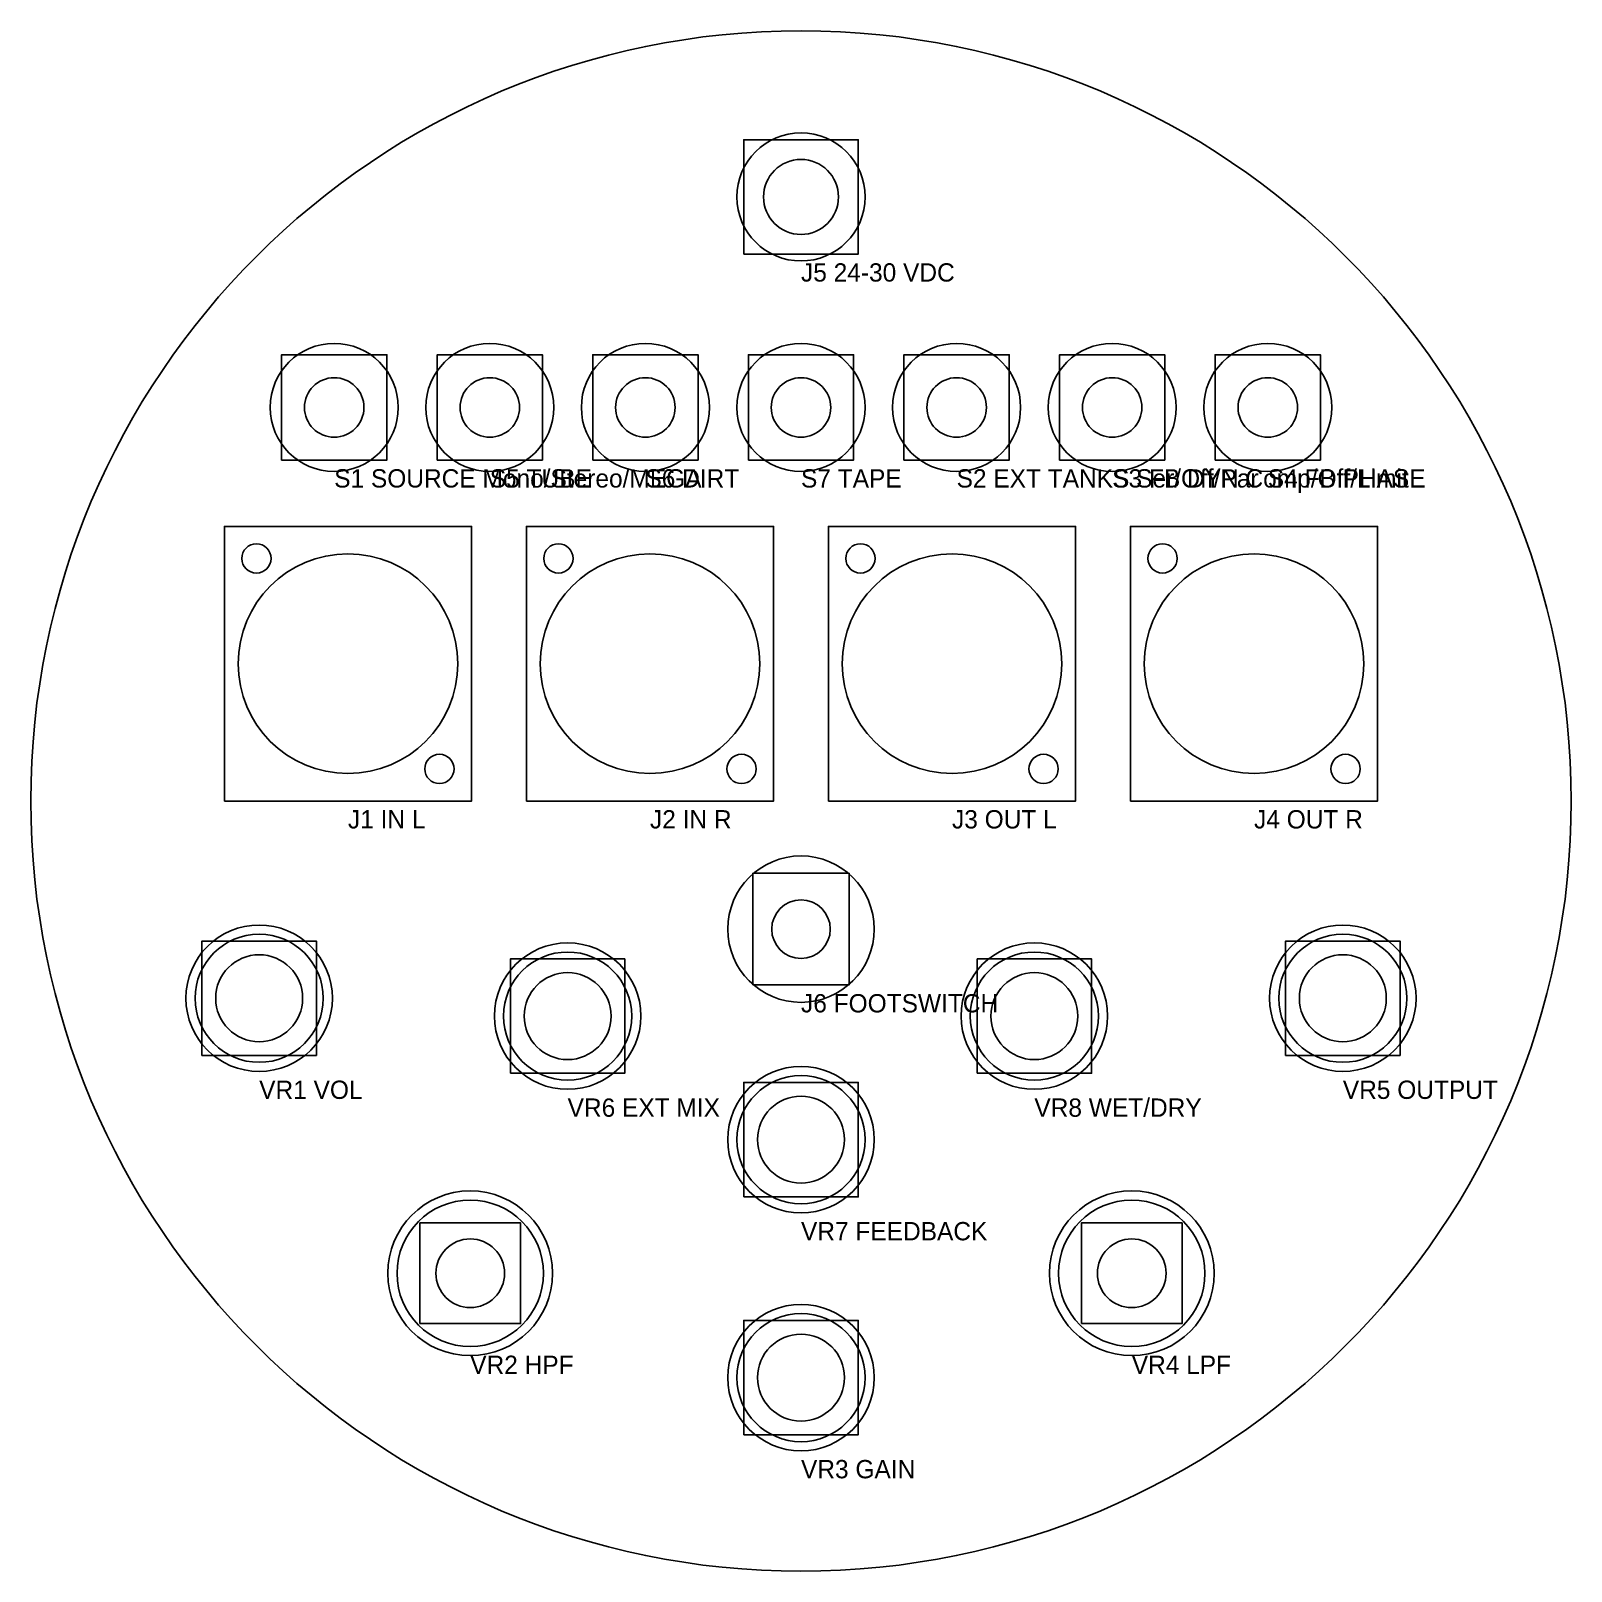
# Model space of a CAD drawing. Header units: millimetres. Extents: x -84 to 84, y -84 to 84.
import ezdxf

# ---------------------------------------------------------------- set-up
doc = ezdxf.new("R2010")
doc.units = ezdxf.units.MM
for name, color, linetype in [('BODY', 3, 'Continuous'), ('CBORE', 6, 'Continuous'), ('DRILL', 1, 'Continuous'), ('KNOB', 5, 'Continuous'), ('OUTLINE', 7, 'Continuous'), ('TEXT', 7, 'Continuous')]:
    doc.layers.add(name, color=color, linetype=linetype)

msp = doc.modelspace()

# ---------------------------------------------------------------- linework, layer by layer
at = {"layer": 'BODY'}
for points in [[(-6.25, 59.75), (6.25, 59.75), (6.25, 72.25), (-6.25, 72.25)], [(-56.75, 37.25), (-45.25, 37.25), (-45.25, 48.75), (-56.75, 48.75)], [(-39.75, 37.25), (-28.25, 37.25), (-28.25, 48.75), (-39.75, 48.75)], [(-22.75, 37.25), (-11.25, 37.25), (-11.25, 48.75), (-22.75, 48.75)], [(-5.75, 37.25), (5.75, 37.25), (5.75, 48.75), (-5.75, 48.75)], [(11.25, 37.25), (22.75, 37.25), (22.75, 48.75), (11.25, 48.75)], [(28.25, 37.25), (39.75, 37.25), (39.75, 48.75), (28.25, 48.75)], [(45.25, 37.25), (56.75, 37.25), (56.75, 48.75), (45.25, 48.75)], [(-63, 0), (-36, 0), (-36, 30), (-63, 30)], [(-30, 0), (-3, 0), (-3, 30), (-30, 30)], [(3, 0), (30, 0), (30, 30), (3, 30)], [(36, 0), (63, 0), (63, 30), (36, 30)], [(-5.25, -20.1), (5.25, -20.1), (5.25, -7.9), (-5.25, -7.9)], [(-65.45, -27.8), (-52.95, -27.8), (-52.95, -15.3), (-65.45, -15.3)], [(52.95, -27.8), (65.45, -27.8), (65.45, -15.3), (52.95, -15.3)], [(-31.75, -29.75), (-19.25, -29.75), (-19.25, -17.25), (-31.75, -17.25)], [(19.25, -29.75), (31.75, -29.75), (31.75, -17.25), (19.25, -17.25)], [(-6.25, -43.25), (6.25, -43.25), (6.25, -30.75), (-6.25, -30.75)], [(-41.64, -57.1), (-30.64, -57.1), (-30.64, -46.1), (-41.64, -46.1)], [(30.64, -57.1), (41.64, -57.1), (41.64, -46.1), (30.64, -46.1)], [(-6.25, -69.25), (6.25, -69.25), (6.25, -56.75), (-6.25, -56.75)]]:
    msp.add_lwpolyline(points, close=True, dxfattribs=at)
at = {"layer": 'CBORE'}
for centre, radius in [((0, 66), 7), ((-51, 43), 7), ((-34, 43), 7), ((-17, 43), 7), ((0, 43), 7), ((17, 43), 7), ((34, 43), 7), ((51, 43), 7), ((0, -14), 8), ((-59.2, -21.55), 7), ((59.2, -21.55), 7), ((-25.5, -23.5), 7), ((25.5, -23.5), 7), ((0, -37), 7), ((-36.14, -51.6), 9), ((36.14, -51.6), 9), ((0, -63), 7)]:
    msp.add_circle(centre, radius, dxfattribs=at)
at = {"layer": 'DRILL'}
for centre, radius in [((0, 66), 4.1), ((-51, 43), 3.25), ((-34, 43), 3.25), ((-17, 43), 3.25), ((0, 43), 3.25), ((17, 43), 3.25), ((34, 43), 3.25), ((51, 43), 3.25), ((-49.5, 15), 12), ((-59.5, 26.5), 1.6), ((-16.5, 15), 12), ((-26.5, 26.5), 1.6), ((16.5, 15), 12), ((6.5, 26.5), 1.6), ((49.5, 15), 12), ((39.5, 26.5), 1.6), ((-39.5, 3.5), 1.6), ((-6.5, 3.5), 1.6), ((26.5, 3.5), 1.6), ((59.5, 3.5), 1.6), ((0, -14), 3.2), ((-59.2, -21.55), 4.75), ((59.2, -21.55), 4.75), ((-25.5, -23.5), 4.75), ((25.5, -23.5), 4.75), ((0, -37), 4.75), ((-36.14, -51.6), 3.75), ((36.14, -51.6), 3.75), ((0, -63), 4.75)]:
    msp.add_circle(centre, radius, dxfattribs=at)
at = {"layer": 'KNOB'}
for centre in [(-59.2, -21.55), (59.2, -21.55), (-25.5, -23.5), (25.5, -23.5), (0, -37), (-36.14, -51.6), (36.14, -51.6), (0, -63)]:
    msp.add_circle(centre, 8, dxfattribs=at)
at = {"layer": 'OUTLINE'}
msp.add_circle((0, 0), 84.15, dxfattribs=at)

# ---------------------------------------------------------------- texts
at = {"layer": 'TEXT'}
for s, p in [('J5 24-30 VDC', (0, 56.75)), ('S1 SOURCE Mono/Stereo/MEGA', (-51, 34.25)), ('S5 TUBE', (-34, 34.25)), ('S6 DIRT', (-17, 34.25)), ('S7 TAPE', (0, 34.25)), ('S2 EXT TANKS Ser/Off/Par', (17, 34.25)), ('S3 FB DYN Comp/Off/Limit', (34, 34.25)), ('S4 FB PHASE', (51, 34.25)), ('J1 IN L', (-49.5, -3)), ('J2 IN R', (-16.5, -3)), ('J3 OUT L', (16.5, -3)), ('J4 OUT R', (49.5, -3)), ('J6 FOOTSWITCH', (0, -23.1)), ('VR1 VOL', (-59.2, -32.55)), ('VR5 OUTPUT', (59.2, -32.55)), ('VR6 EXT MIX', (-25.5, -34.5)), ('VR8 WET/DRY', (25.5, -34.5)), ('VR7 FEEDBACK', (0, -48)), ('VR2 HPF', (-36.14, -62.6)), ('VR4 LPF', (36.14, -62.6)), ('VR3 GAIN', (0, -74))]:
    msp.add_text(s, height=2, dxfattribs=at).set_placement(p)

doc.saveas('drawing.dxf')
